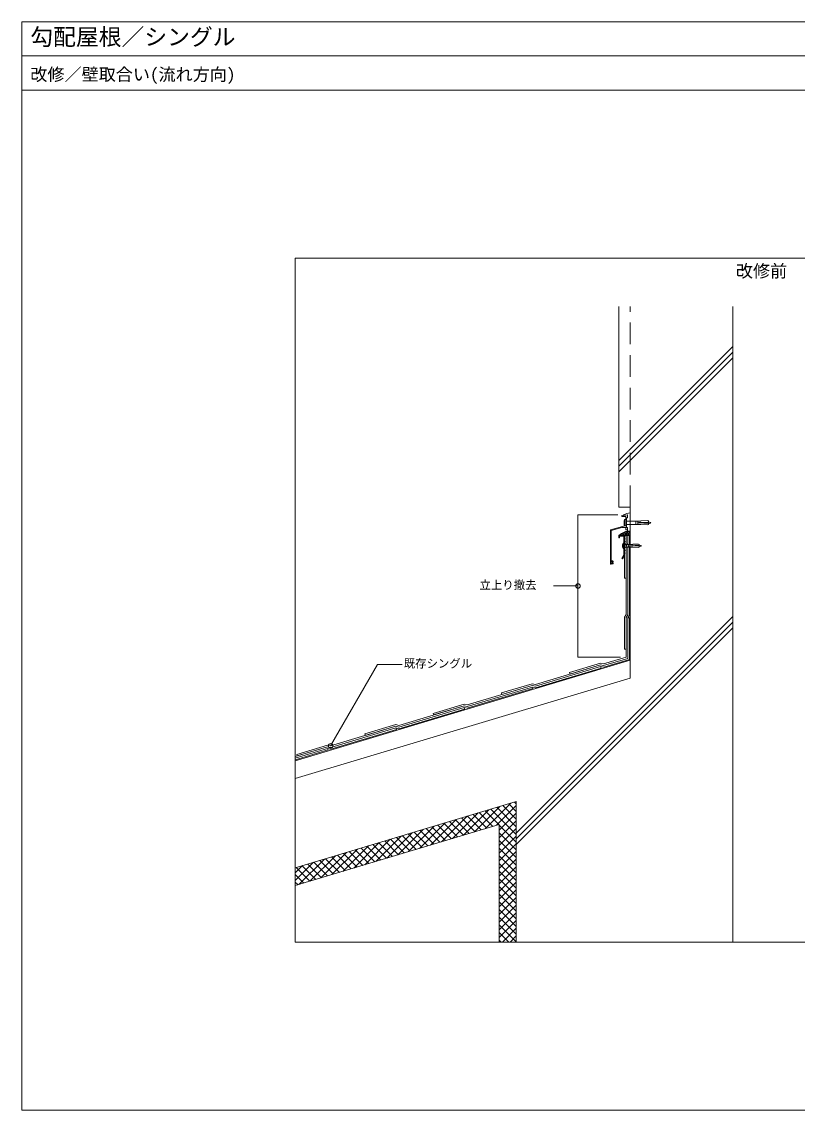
# Model space of a CAD drawing. Units: millimetres, scale not verified. Extents: x -1380 to 1380, y -955 to 955.
# Drawn here: x -1380 to -19, y -955 to 955 of the extents above; entities that cross this region are included whole.
import ezdxf
from ezdxf.enums import TextEntityAlignment as Align

# ---------------------------------------------------------------- set-up
doc = ezdxf.new("R2010")
doc.units = ezdxf.units.MM
doc.header["$LTSCALE"] = 3
doc.linetypes.add('USER1', pattern=[19.05, 12.7, -6.35])
for name, color, linetype, lineweight in [('0-0_0', 7, 'Continuous', 18), ('0-1_HATCH', 9, 'Continuous', 18), ('0-2_KUTAI', 3, 'Continuous', 18), ('0-3_BOUSUI', 1, 'Continuous', 18), ('0-4_MOJI', 7, 'Continuous', 18), ('0-5_dannnetu', 6, 'Continuous', 18), ('0-6_KANAMONO', 4, 'Continuous', 18), ('0-7_single', 6, 'Continuous', 18), ('0-8_KANAMONO_SCREW', 4, 'Continuous', 18), ('0-9_WAKU', 7, 'Continuous', 18)]:
    doc.layers.add(name, color=color, linetype=linetype, lineweight=lineweight)
doc.styles.add('ＭＳ ゴシック', font='')
doc.styles.get('ＭＳ ゴシック').set_extended_font_data('MS Gothic')

msp = doc.modelspace()

# ---------------------------------------------------------------- linework, layer by layer
at = {"layer": '0-0_0'}
msp.add_line((-1380.043, 894.971), (1379.957, 894.971), dxfattribs=at)
at = {"layer": '0-1_HATCH'}
for p, q in [((-332.255, 185.218), (-132.255, 385.218)), ((-332.255, 175.318), (-132.255, 375.318)), ((-332.255, 165.419), (-132.255, 365.419)), ((-327.102, 53.341), (-320.133, 60.31)), ((-321.801, 53.341), (-326.327, 57.867)), ((-317.311, 53.341), (-323.281, 59.311)), ((-322.612, 53.341), (-314.939, 61.014)), ((-312.821, 53.341), (-319.856, 60.376)), ((-318.122, 53.341), (-312.255, 59.207)), ((-312.255, 57.266), (-315.954, 60.964)), ((-331.592, 53.341), (-328.289, 56.644)), ((-330.781, 53.341), (-331.472, 54.031)), ((-326.291, 53.341), (-329.049, 56.098)), ((-313.631, 53.341), (-312.255, 54.717)), ((-512.255, -468.872), (-132.255, -88.872)), ((-512.255, -478.771), (-132.255, -98.771)), ((-512.255, -488.671), (-132.255, -108.671)), ((-566.449, -460.843), (-521.705, -416.098)), ((-547.206, -455.07), (-512.255, -420.119)), ((-512.255, -430.663), (-525.639, -417.279)), ((-512.255, -417.192), (-515.277, -414.17)), ((-643.423, -483.935), (-598.679, -439.19)), ((-624.179, -478.162), (-579.435, -433.417)), ((-604.936, -472.389), (-560.192, -427.644)), ((-574.079, -463.132), (-598.172, -439.039)), ((-563.717, -460.023), (-587.81, -435.93)), ((-585.692, -466.616), (-540.948, -421.871)), ((-553.355, -456.914), (-577.448, -432.821)), ((-542.994, -453.806), (-567.087, -429.713)), ((-512.255, -471.074), (-556.725, -426.604)), ((-512.255, -457.603), (-546.363, -423.496)), ((-542.255, -463.59), (-512.255, -433.59)), ((-512.255, -444.133), (-536.001, -420.387)), ((-701.153, -501.254), (-656.409, -456.51)), ((-681.91, -495.481), (-637.165, -450.737)), ((-662.666, -489.708), (-617.922, -444.963)), ((-636.25, -481.783), (-660.343, -457.69)), ((-625.888, -478.674), (-649.981, -454.581)), ((-615.526, -475.566), (-639.619, -451.473)), ((-605.165, -472.457), (-629.258, -448.364)), ((-594.803, -469.349), (-618.896, -445.256)), ((-584.441, -466.24), (-608.534, -442.147)), ((-542.255, -477.06), (-512.255, -447.06)), ((-512.255, -484.544), (-542.255, -454.544)), ((-758.883, -518.573), (-714.139, -473.829)), ((-739.64, -512.8), (-694.896, -468.056)), ((-698.421, -500.434), (-722.514, -476.341)), ((-720.396, -507.027), (-675.652, -462.283)), ((-688.059, -497.326), (-712.152, -473.233)), ((-677.697, -494.217), (-701.79, -470.124)), ((-667.336, -491.109), (-691.429, -467.015)), ((-656.974, -488), (-681.067, -463.907)), ((-646.612, -484.891), (-670.705, -460.798)), ((-542.255, -490.53), (-512.255, -460.53)), ((-512.255, -498.015), (-542.255, -468.015)), ((-542.255, -504.001), (-512.255, -474.001)), ((-816.613, -535.892), (-771.869, -491.148)), ((-797.37, -530.119), (-752.626, -485.375)), ((-760.592, -519.085), (-784.685, -494.992)), ((-778.127, -524.346), (-733.382, -479.602)), ((-750.23, -515.977), (-774.323, -491.884)), ((-739.868, -512.868), (-763.961, -488.775)), ((-729.507, -509.76), (-753.6, -485.667)), ((-719.145, -506.651), (-743.238, -482.558)), ((-708.783, -503.543), (-732.876, -479.45)), ((-512.255, -511.485), (-542.255, -481.485)), ((-542.255, -517.471), (-512.255, -487.471)), ((-512.255, -524.955), (-542.255, -494.955)), ((-893.587, -558.984), (-848.843, -514.24)), ((-874.344, -553.211), (-829.599, -508.467)), ((-855.1, -547.438), (-810.356, -502.694)), ((-822.763, -537.737), (-846.856, -513.644)), ((-812.401, -534.628), (-836.494, -510.535)), ((-835.857, -541.665), (-791.113, -496.921)), ((-802.039, -531.52), (-826.132, -507.427)), ((-791.678, -528.411), (-815.771, -504.318)), ((-781.316, -525.303), (-805.409, -501.21)), ((-770.954, -522.194), (-795.047, -498.101)), ((-542.255, -530.941), (-512.255, -500.941)), ((-512.255, -538.426), (-542.255, -508.426)), ((-542.255, -544.412), (-512.255, -514.412)), ((-900.043, -551.969), (-868.086, -520.013)), ((-900.043, -538.499), (-887.33, -525.786)), ((-874.572, -553.28), (-898.665, -529.186)), ((-864.21, -550.171), (-888.303, -526.078)), ((-853.849, -547.062), (-877.942, -522.969)), ((-843.487, -543.954), (-867.58, -519.861)), ((-833.125, -540.845), (-857.218, -516.752)), ((-512.255, -551.896), (-542.255, -521.896)), ((-542.255, -557.882), (-512.255, -527.882)), ((-884.934, -556.388), (-900.043, -541.279)), ((-512.255, -565.367), (-542.255, -535.367)), ((-542.255, -571.353), (-512.255, -541.353)), ((-512.255, -578.837), (-542.255, -548.837)), ((-895.296, -559.497), (-900.043, -554.75)), ((-542.255, -584.823), (-512.255, -554.823)), ((-512.255, -592.307), (-542.255, -562.307)), ((-542.255, -598.293), (-512.255, -568.293)), ((-512.255, -605.778), (-542.255, -575.778)), ((-542.255, -611.764), (-512.255, -581.764)), ((-512.255, -619.248), (-542.255, -589.248)), ((-542.255, -625.234), (-512.255, -595.234)), ((-512.255, -632.718), (-542.255, -602.718)), ((-542.255, -638.705), (-512.255, -608.705)), ((-512.255, -646.189), (-542.255, -616.189)), ((-542.255, -652.175), (-512.255, -622.175)), ((-512.255, -659.659), (-542.255, -629.659)), ((-525.356, -660.029), (-542.255, -643.13)), ((-536.639, -660.029), (-512.255, -635.645)), ((-523.168, -660.029), (-512.255, -649.116)), ((-538.827, -660.029), (-542.255, -656.6))]:
    msp.add_line(p, q, dxfattribs=at)
at = {"layer": '0-2_KUTAI'}
for p, q in [((-332.255, 455.448), (-332.255, 103.341)), ((-132.255, 455.448), (-132.255, -660.029)), ((-312.255, 103.341), (-332.255, 103.341)), ((-312.255, 103.341), (-312.255, -196.659)), ((-900.043, -341.674), (-312.255, -165.338)), ((-900.043, -372.995), (-312.255, -196.659)), ((-900.043, -529.6), (-512.255, -413.263)), ((-512.255, -413.263), (-512.255, -660.029))]:
    msp.add_line(p, q, dxfattribs=at)
at = {"layer": '0-2_KUTAI', "linetype": 'USER1'}
msp.add_line((-312.255, 103.341), (-312.255, 455.448), dxfattribs=at)
at = {"layer": '0-3_BOUSUI'}
msp.add_line((-312.255, 53.341), (-322.155, 53.341), dxfattribs=at)
msp.add_arc((-314.232, 36.276), 24.748, 85.41887, 136.40543, dxfattribs=at)
at = {"layer": '0-4_MOJI'}
for p, q in [((-334.255, 89.901), (-404.052, 89.901)), ((-404.052, 89.901), (-404.052, -160.055)), ((-446.852, -35.077), (-404.052, -35.077)), ((-329.355, -160.055), (-404.052, -160.055))]:
    msp.add_line(p, q, dxfattribs=at)
msp.add_lwpolyline([(-838.028, -315.657), (-755.565, -172.826), (-712.764, -172.826)], dxfattribs=at)
for centre in [(-404.052, -35.077), (-838.028, -315.657)]:
    msp.add_circle(centre, 4, dxfattribs=at)
at = {"layer": '0-5_dannnetu'}
msp.add_lwpolyline([(-900.043, -560.921), (-542.255, -453.584), (-542.255, -660.029)], dxfattribs=at)
at = {"layer": '0-6_KANAMONO'}
for p, q in [((-324.255, 89.265), (-324.255, 89.901)), ((-321.355, 47.591), (-322.155, 48.341)), ((-342.705, 7.351), (-342.778, 7.309)), ((-342.778, 5.373), (-342.705, 5.331)), ((-342.455, 8.341), (-342.455, 7.784)), ((-342.455, 4.898), (-342.455, 4.341))]:
    msp.add_line(p, q, dxfattribs=at)
for points in [[(-317.255, 89.316), (-317.255, 84.341), (-318.755, 84.341), (-318.755, 67.341), (-317.255, 67.341), (-317.255, 63.341), (-320.255, 63.341), (-320.255, 67.341), (-327.304, 67.341), (-345.955, 62.344), (-345.955, 33.641)], [(-320.255, 72.11), (-320.255, 75.541), (-319.955, 75.841), (-320.255, 76.141), (-320.255, 86.841), (-327.255, 86.841), (-327.255, 88.341), (-317.479, 89.514)], [(-313.255, 61.341), (-317.255, 61.341), (-317.255, 67.341), (-318.755, 67.641), (-318.755, 84.041), (-317.255, 84.341), (-317.255, 89.541), (-323.696, 88.768)], [(-312.255, 93.341), (-312.255, 88.841), (-312.755, 88.341), (-312.755, 84.841), (-312.255, 84.341), (-312.255, 62.341)], [(-342.955, 3.841), (-345.955, 3.841), (-345.955, 3.341), (-347.255, 3.341), (-347.255, 63.341), (-321.738, 70.179)], [(-345.955, 33.041), (-345.955, 8.841), (-342.955, 8.841)]]:
    msp.add_lwpolyline(points, dxfattribs=at)
msp.add_lwpolyline([(-321.355, 47.591), (-322.155, 48.341), (-322.155, 51.841), (-321.355, 52.591), (-322.155, 53.341), (-332.155, 53.341), (-332.155, 49.341), (-330.955, 49.341), (-330.955, 52.141), (-323.355, 52.141), (-323.355, 18.704), (-327.153, 13.007), (-326.155, 12.341), (-322.155, 18.341), (-322.155, 21.841), (-321.355, 22.591), (-322.155, 23.341), (-322.155, 26.841), (-321.355, 27.591), (-322.155, 28.341), (-322.155, 31.841), (-321.355, 32.591), (-322.155, 33.341), (-322.155, 36.841), (-321.355, 37.591), (-322.155, 38.341), (-322.155, 41.841), (-321.355, 42.591), (-322.155, 43.341), (-322.155, 46.841)], close=True, dxfattribs=at)
for centre, radius, start, end in [((-307.368, 53.641), 40, 97.01862, 114.97305), ((-323.755, 89.265), 0.5, 180, 276.84277), ((-317.455, 89.316), 0.2, 0, 96.84277), ((-322.255, 72.11), 2, 285, 0), ((-313.255, 62.341), 1, 270, 0), ((-345.955, 33.341), 0.3, 90, 270), ((-344.455, 6.341), 1.5, 44.47751, 315.52249), ((-343.028, 7.742), 0.5, 224.47751, 300), ((-343.028, 4.94), 0.5, 60, 135.52249), ((-342.955, 8.341), 0.5, 0, 90), ((-342.955, 4.341), 0.5, 270, 0), ((-342.955, 7.784), 0.5, 300, 0), ((-342.955, 4.898), 0.5, 0, 60)]:
    msp.add_arc(centre, radius, start, end, dxfattribs=at)
at = {"layer": '0-7_single'}
for points in [[(-313.755, 53.341), (-313.755, 38.601), (-316.555, 33.751), (-316.555, -85.649), (-319.355, -90.499), (-319.355, -146.249), (-322.155, -146.249), (-322.155, -89.748), (-319.355, -84.899), (-319.355, 34.501), (-316.555, 39.351), (-316.555, 53.341), (-316.555, 39.351), (-319.355, 34.501), (-319.355, -21.249), (-322.155, -21.249), (-322.155, 35.252), (-319.355, 40.101), (-319.355, 53.341)], [(-900.043, -334.262), (-843.392, -317.266), (-837.942, -318.555), (-723.578, -284.245), (-722.773, -286.927), (-837.856, -321.452), (-843.306, -320.164), (-900.043, -337.185), (-843.306, -320.164), (-842.501, -322.846), (-900.043, -340.108)]]:
    msp.add_lwpolyline(points, dxfattribs=at)
for points in [[(-316.555, -162.139), (-359.029, -174.881), (-364.479, -173.592), (-417.878, -189.612), (-418.682, -186.93), (-364.565, -170.695), (-359.115, -171.983), (-319.355, -160.055), (-319.355, -90.499), (-316.555, -85.649), (-316.555, 33.751), (-313.755, 33.751), (-313.755, -86.399), (-316.555, -91.249)], [(-313.755, -164.222), (-358.943, -177.778), (-364.393, -176.49), (-478.757, -210.799), (-484.207, -209.511), (-537.606, -225.531), (-538.411, -222.849), (-484.293, -206.613), (-478.843, -207.902), (-364.479, -173.592), (-359.029, -174.881), (-316.555, -162.139), (-316.555, -91.249), (-313.755, -91.249)], [(-363.588, -179.172), (-478.671, -213.697), (-484.121, -212.408), (-598.485, -246.718), (-603.935, -245.429), (-657.334, -261.449), (-658.139, -258.767), (-604.021, -242.532), (-598.571, -243.82), (-484.207, -209.511), (-478.757, -210.799), (-364.393, -176.49)], [(-483.316, -215.09), (-598.399, -249.615), (-603.849, -248.327), (-718.214, -282.636), (-723.663, -281.348), (-777.063, -297.368), (-777.867, -294.686), (-723.749, -278.45), (-718.3, -279.739), (-603.935, -245.429), (-598.485, -246.718), (-484.121, -212.408)], [(-603.045, -251.009), (-718.128, -285.534), (-723.578, -284.245), (-837.942, -318.555), (-843.392, -317.266), (-896.791, -333.286), (-897.595, -330.604), (-843.478, -314.369), (-838.028, -315.657), (-723.663, -281.348), (-718.214, -282.636), (-603.849, -248.327)]]:
    msp.add_lwpolyline(points, close=True, dxfattribs=at)
at = {"layer": '0-8_KANAMONO_SCREW'}
for p, q in [((-322.755, 80.091), (-323.005, 78.841)), ((-323.005, 72.841), (-323.005, 78.841)), ((-322.755, 80.091), (-322.255, 80.091)), ((-322.255, 81.341), (-322.255, 70.341)), ((-320.255, 81.341), (-322.255, 81.341)), ((-320.255, 81.341), (-320.255, 79.841)), ((-320.255, 79.841), (-320.255, 71.841)), ((-319.255, 78.841), (-297.255, 78.841)), ((-302.255, 78.841), (-302.255, 72.841)), ((-299.255, 78.841), (-299.255, 72.841)), ((-297.244, 78.591), (-297.255, 78.841)), ((-297.255, 76.091), (-280.255, 76.841)), ((-297.244, 78.591), (-293.748, 78.746)), ((-297.006, 78.852), (-294.008, 78.984)), ((-296.994, 78.602), (-297.006, 78.852)), ((-293.997, 78.735), (-294.008, 78.984)), ((-293.759, 78.995), (-281.634, 79.53)), ((-293.748, 78.746), (-293.759, 78.995)), ((-288.787, 76.465), (-289.095, 75.231)), ((-287.27, 76.532), (-287.611, 75.166)), ((-285.753, 76.599), (-286.128, 75.1)), ((-284.236, 76.665), (-284.644, 75.035)), ((-282.72, 76.732), (-283.16, 74.969)), ((-281.203, 76.799), (-281.677, 74.904)), ((-280.255, 78.841), (-281.634, 79.53)), ((-280.255, 76.841), (-280.255, 78.841)), ((-280.255, 77.755), (-276.751, 76.303)), ((-279.538, 77.458), (-280.255, 74.59)), ((-322.255, 71.591), (-322.755, 71.591)), ((-322.255, 70.341), (-320.255, 70.341)), ((-320.255, 71.841), (-320.255, 70.341)), ((-319.255, 72.841), (-297.255, 72.841)), ((-297.255, 76.091), (-297.255, 75.591)), ((-297.255, 75.591), (-280.255, 74.841)), ((-297.244, 73.091), (-297.255, 72.841)), ((-297.244, 73.091), (-293.748, 72.937)), ((-296.994, 73.08), (-297.006, 72.83)), ((-297.006, 72.83), (-294.008, 72.698)), ((-296.37, 76.13), (-296.513, 75.558)), ((-294.853, 76.197), (-295.029, 75.493)), ((-293.997, 72.948), (-294.008, 72.698)), ((-293.748, 72.937), (-293.759, 72.687)), ((-293.759, 72.687), (-281.634, 72.152)), ((-293.337, 76.264), (-293.546, 75.427)), ((-291.82, 76.331), (-292.062, 75.362)), ((-290.303, 76.398), (-290.579, 75.297)), ((-280.255, 72.841), (-281.634, 72.152)), ((-280.255, 73.928), (-276.751, 75.379)), ((-280.255, 74.841), (-280.255, 72.841)), ((-325.439, 38.964), (-325.647, 37.923)), ((-325.439, 31.881), (-325.439, 38.964)), ((-325.439, 38.964), (-325.022, 38.964)), ((-325.022, 40.006), (-325.022, 30.839)), ((-323.355, 40.006), (-325.022, 40.006)), ((-323.355, 40.006), (-323.355, 38.756)), ((-323.355, 38.756), (-323.355, 32.089)), ((-307.785, 38.051), (-297.681, 38.497)), ((-325.647, 32.923), (-325.647, 37.923)), ((-325.647, 32.923), (-325.439, 31.881)), ((-325.022, 31.881), (-325.439, 31.881)), ((-325.022, 30.839), (-323.355, 30.839)), ((-323.355, 32.089), (-323.355, 30.839)), ((-322.522, 37.923), (-310.699, 37.923)), ((-322.522, 32.923), (-310.699, 32.923)), ((-314.866, 37.923), (-314.866, 32.923)), ((-312.366, 37.923), (-312.366, 32.923)), ((-310.69, 37.714), (-310.699, 37.923)), ((-310.699, 35.631), (-296.533, 36.256)), ((-310.699, 35.631), (-310.699, 35.214)), ((-310.699, 35.214), (-296.533, 34.589)), ((-310.69, 33.131), (-310.699, 32.923)), ((-310.69, 37.714), (-307.776, 37.843)), ((-310.69, 33.131), (-307.776, 33.002)), ((-310.491, 37.932), (-307.994, 38.042)), ((-310.482, 37.724), (-310.491, 37.932)), ((-310.482, 33.122), (-310.491, 32.913)), ((-310.491, 32.913), (-307.994, 32.803)), ((-309.962, 35.663), (-310.081, 35.187)), ((-308.698, 35.719), (-308.844, 35.132)), ((-307.984, 37.834), (-307.994, 38.042)), ((-307.984, 33.011), (-307.994, 32.803)), ((-307.776, 37.843), (-307.785, 38.051)), ((-307.776, 33.002), (-307.785, 32.794)), ((-307.785, 32.794), (-297.681, 32.348)), ((-307.434, 35.775), (-307.608, 35.078)), ((-306.17, 35.831), (-306.372, 35.023)), ((-304.906, 35.887), (-305.135, 34.969)), ((-303.642, 35.942), (-303.899, 34.914)), ((-302.378, 35.998), (-302.663, 34.86)), ((-301.114, 36.054), (-301.426, 34.805)), ((-299.85, 36.11), (-300.19, 34.751)), ((-298.586, 36.165), (-298.954, 34.696)), ((-297.322, 36.221), (-297.717, 34.642)), ((-296.533, 32.923), (-297.681, 32.348)), ((-296.533, 37.017), (-293.612, 35.808)), ((-295.935, 36.77), (-296.533, 34.38)), ((-296.533, 33.828), (-293.612, 35.038)), ((-296.533, 34.589), (-296.533, 32.923))]:
    msp.add_line(p, q, dxfattribs=at)
for points in [[(-323.005, 72.841), (-322.755, 71.591), (-322.755, 80.091)], [(-296.533, 36.256), (-296.533, 37.923), (-297.681, 38.497)]]:
    msp.add_lwpolyline(points, dxfattribs=at)
for centre, radius, start, end in [((-319.255, 79.841), 1, 180, 270), ((-319.255, 71.841), 1, 90, 180), ((-276.942, 75.841), 0.5, 292.5, 67.5), ((-322.522, 38.756), 0.833, 180, 270), ((-322.522, 32.089), 0.833, 90, 180), ((-293.772, 35.423), 0.417, 292.5, 67.5)]:
    msp.add_arc(centre, radius, start, end, dxfattribs=at)
at = {"layer": '0-9_WAKU'}
for points in [[(-1380.043, -955.029), (1379.957, -955.029), (1379.957, 954.971), (-1380.043, 954.971)], [(1379.957, 834.971), (-1380.043, 834.971), (-1380.043, 954.971), (1379.957, 954.971)], [(-900.043, -660.029), (899.957, -660.029), (899.957, 539.971), (-900.043, 539.971)]]:
    msp.add_lwpolyline(points, close=True, dxfattribs=at)

# ---------------------------------------------------------------- texts
at = {"layer": '0-4_MOJI', "style": 'ＭＳ ゴシック'}
for s, p in [('立上り撤去', (-576.801, -45.077)), ('既存シングル', (-709.764, -182.826))]:
    msp.add_text(s, height=14.66, dxfattribs=at).set_placement(p, align=Align.BOTTOM_LEFT)
at = {"layer": '0-9_WAKU', "style": 'ＭＳ ゴシック'}
for s, height, p in [('勾配屋根／シングル', 29.33, (-1365.043, 904.971)), ('改修／壁取合い(流れ方向)', 21.99, (-1365.043, 844.971)), ('改修前', 21.99, (-126.997, 499.971))]:
    msp.add_text(s, height=height, dxfattribs=at).set_placement(p, align=Align.BOTTOM_LEFT)

doc.saveas('drawing.dxf')
